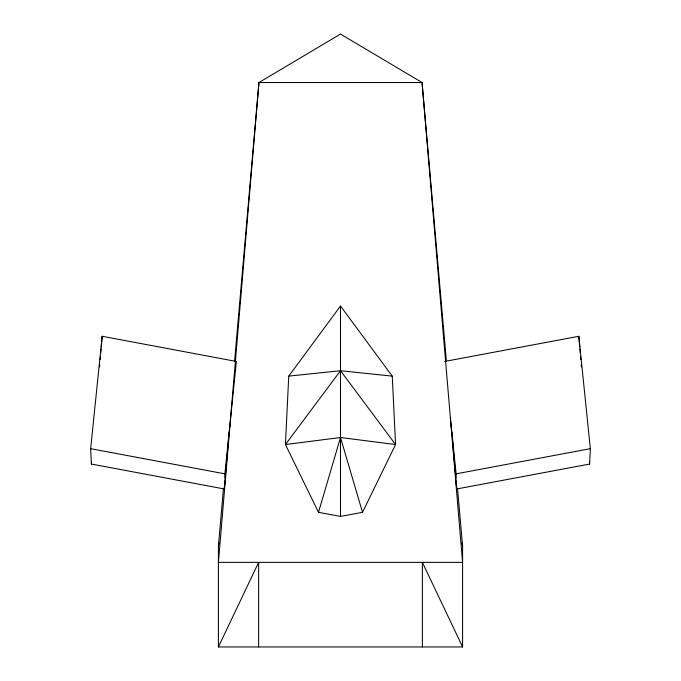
<?xml version="1.0" encoding="UTF-8"?>
<svg xmlns="http://www.w3.org/2000/svg" width="681" height="681" viewBox="0 0 681 681"><rect width="100%" height="100%" fill="white"/><g stroke="black" fill="none" stroke-linecap="round" stroke-linejoin="round"><path stroke-width="1.02" d="M455.717 482.233L456.117 473.848L450.362 417.657M455.819 480.233L456.789 488.958L589.618 464.05L590.342 448.677L578.833 336.286L444.608 361.458M288.744 376.133L285.433 444.548L318.495 512.333L340.5 516.402L362.505 512.333L395.567 444.548L392.256 376.133L340.5 306.016L288.744 376.133L340.5 370.711L392.256 376.133M225.181 480.233L224.211 488.958L91.382 464.05L91.56 461.939M99.588 366.906L99.766 364.795M100.209 359.517L100.473 356.35M100.745 353.184L101.103 348.961M101.282 346.85L102.167 336.286L236.392 361.458L224.883 473.848L225.283 482.233M457.589 488.967L462.586 546.119L462.586 646.95L218.414 646.95L218.414 546.119L223.411 488.967M234.613 360.896L258.95 82.529L340.5 34.05L422.05 82.529L446.387 360.896M224.211 488.958L224.398 486.855M224.67 483.689L224.858 481.578M225.139 478.411L228.646 438.309M228.927 435.142L229.208 431.975M229.574 427.753L229.761 425.642M91.382 464.05L90.658 448.677L102.167 336.286M218.414 546.119L218.984 542.987M318.495 512.333L340.5 437.508L395.567 444.548L340.5 370.711L285.433 444.548L340.5 437.508L362.505 512.333M218.414 646.95L258.627 562.37L258.627 646.95M456.117 473.848L590.342 448.677M90.658 448.677L224.883 473.848M462.586 646.95L422.373 562.37L422.373 646.95M462.016 542.987L462.586 546.119M451.239 425.642L451.426 427.753M451.792 431.975L452.073 435.142M452.354 438.309L455.861 478.411M456.142 481.578L456.33 483.689M456.602 486.855L456.789 488.958M578.833 336.286L579.718 346.85M579.897 348.961L580.255 353.184M580.527 356.35L580.791 359.517M581.233 364.795L581.412 366.906M589.44 461.939L589.618 464.05M340.5 306.016L340.5 516.402M258.95 82.529L218.414 562.37L462.586 562.37L422.05 82.529L258.95 82.529"/></g></svg>
